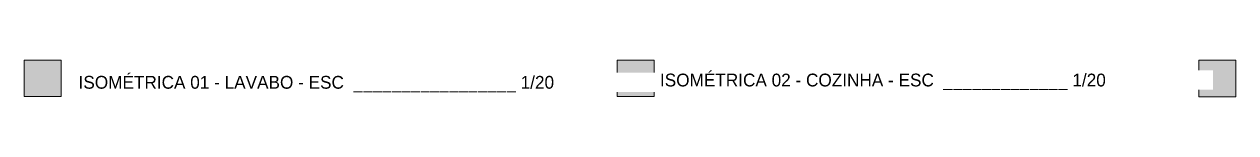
# Model space of a CAD drawing. Header units: metres. Extents: x 15 to 69.3, y -12.4 to 16.4.
# Drawn here: x 68.1985 to 68.5287, y 2.5281 to 2.5382 of the extents above; entities that cross this region are included whole.
import ezdxf

# ---------------------------------------------------------------- set-up
doc = ezdxf.new("R2010")
doc.units = ezdxf.units.M
for name, color, linetype, lineweight in [('A-DETL', 7, 'Continuous', 5), ('A-DETL-GENF', 7, 'Continuous', 5), ('G-ANNO-TEXT', 7, 'Continuous', 5)]:
    doc.layers.add(name, color=color, linetype=linetype, lineweight=lineweight)
doc.styles.add('Century Gothic_8', font='GOTHIC.TTF', dxfattribs={"height": 0.0035})

msp = doc.modelspace()

# ---------------------------------------------------------------- hatches: boundary and pattern name
at = {"layer": 'A-DETL-GENF', "true_color": 0x626262}
for points in [[(68.20862, 2.5282), (68.20862, 2.5382), (68.19854, 2.5382), (68.19854, 2.5282)], [(68.37018, 2.5282), (68.37018, 2.5382), (68.36009, 2.5382), (68.36009, 2.5282)], [(68.52866, 2.52812), (68.52866, 2.5382), (68.51858, 2.5382), (68.51858, 2.52812)]]:
    msp.add_hatch(color=251, dxfattribs=at).paths.add_polyline_path(points)

# ---------------------------------------------------------------- linework, layer by layer
at = {"layer": 'A-DETL'}
for p, q in [((68.20862, 2.5382), (68.19854, 2.5382)), ((68.19854, 2.5382), (68.19854, 2.5282)), ((68.20862, 2.5282), (68.20862, 2.5382)), ((68.37018, 2.5382), (68.36009, 2.5382)), ((68.36009, 2.5382), (68.36009, 2.5282)), ((68.37018, 2.5282), (68.37018, 2.5382)), ((68.52866, 2.5382), (68.51858, 2.5382)), ((68.51858, 2.5382), (68.51858, 2.52812)), ((68.52866, 2.52812), (68.52866, 2.5382)), ((68.19854, 2.5282), (68.20862, 2.5282)), ((68.36009, 2.5282), (68.37018, 2.5282)), ((68.51858, 2.52812), (68.52866, 2.52812))]:
    msp.add_line(p, q, dxfattribs=at)

# ---------------------------------------------------------------- next in the draw order: texts
at = {"layer": 'G-ANNO-TEXT', "insert": (68.21335, 2.53387), "char_height": 0.0035, "width": 0.158654, "attachment_point": 1, "style": 'Century Gothic_8', "bg_fill": 3, "box_fill_scale": 1.25, "bg_fill_color": 256, "bg_fill_true_color": 13158600, "bg_fill_transparency": 0}
msp.add_mtext('ISOMÉTRICA 01 - LAVABO - ESC  _________________ 1/20', dxfattribs=at)

# ---------------------------------------------------------------- next in the draw order: texts
at = {"layer": 'G-ANNO-TEXT', "insert": (68.37177, 2.53449), "char_height": 0.0035, "width": 0.1498354, "attachment_point": 1, "style": 'Century Gothic_8', "bg_fill": 3, "box_fill_scale": 1.25, "bg_fill_color": 256, "bg_fill_true_color": 13158600, "bg_fill_transparency": 0}
msp.add_mtext('ISOMÉTRICA 02 - COZINHA - ESC  _____________ 1/20', dxfattribs=at)

doc.saveas('drawing.dxf')
